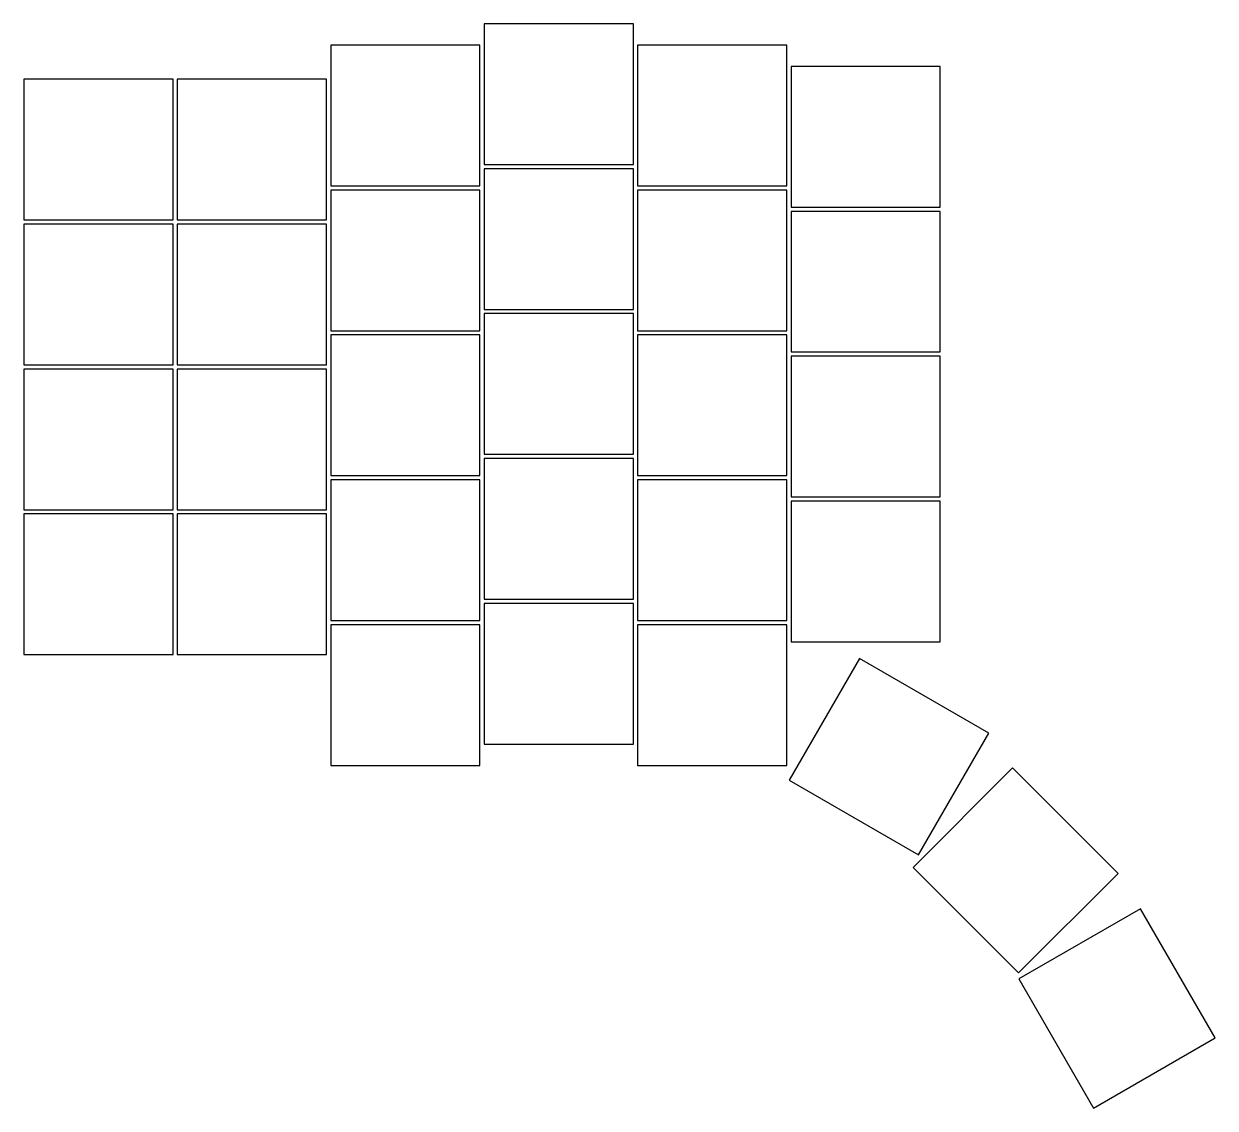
# Model space of a CAD drawing. Header units: millimetres. Extents: x 91 to 231, y -144 to -17.
import ezdxf

# ---------------------------------------------------------------- set-up
doc = ezdxf.new("R2010")
doc.units = ezdxf.units.MM

msp = doc.modelspace()

# ---------------------------------------------------------------- linework, layer by layer
for p, q in [((162.75, -17.25), (145.25, -17.25)), ((145.25, -17.25), (145.25, -33.75)), ((162.75, -33.75), (162.75, -17.25)), ((144.75, -19.75), (127.25, -19.75)), ((127.25, -19.75), (127.25, -36.25)), ((144.75, -36.25), (144.75, -19.75)), ((180.75, -19.75), (163.25, -19.75)), ((163.25, -19.75), (163.25, -36.25)), ((180.75, -36.25), (180.75, -19.75)), ((198.75, -22.25), (181.25, -22.25)), ((181.25, -22.25), (181.25, -38.75)), ((198.75, -38.75), (198.75, -22.25)), ((108.75, -23.75), (91.25, -23.75)), ((91.25, -23.75), (91.25, -40.25)), ((108.75, -40.25), (108.75, -23.75)), ((126.75, -23.75), (109.25, -23.75)), ((109.25, -23.75), (109.25, -40.25)), ((126.75, -40.25), (126.75, -23.75)), ((145.25, -33.75), (162.75, -33.75)), ((162.75, -34.25), (145.25, -34.25)), ((145.25, -34.25), (145.25, -50.75)), ((162.75, -50.75), (162.75, -34.25)), ((127.25, -36.25), (144.75, -36.25)), ((163.25, -36.25), (180.75, -36.25)), ((144.75, -36.75), (127.25, -36.75)), ((127.25, -36.75), (127.25, -53.25)), ((144.75, -53.25), (144.75, -36.75)), ((180.75, -36.75), (163.25, -36.75)), ((163.25, -36.75), (163.25, -53.25)), ((180.75, -53.25), (180.75, -36.75)), ((181.25, -38.75), (198.75, -38.75)), ((91.25, -40.25), (108.75, -40.25)), ((109.25, -40.25), (126.75, -40.25)), ((198.75, -39.25), (181.25, -39.25)), ((181.25, -39.25), (181.25, -55.75)), ((198.75, -55.75), (198.75, -39.25)), ((108.75, -40.75), (91.25, -40.75)), ((91.25, -40.75), (91.25, -57.25)), ((108.75, -57.25), (108.75, -40.75)), ((126.75, -40.75), (109.25, -40.75)), ((109.25, -40.75), (109.25, -57.25)), ((126.75, -57.25), (126.75, -40.75)), ((145.25, -50.75), (162.75, -50.75)), ((162.75, -51.25), (145.25, -51.25)), ((145.25, -51.25), (145.25, -67.75)), ((162.75, -67.75), (162.75, -51.25)), ((127.25, -53.25), (144.75, -53.25)), ((144.75, -53.75), (127.25, -53.75)), ((127.25, -53.75), (127.25, -70.25)), ((144.75, -70.25), (144.75, -53.75)), ((163.25, -53.25), (180.75, -53.25)), ((180.75, -53.75), (163.25, -53.75)), ((163.25, -53.75), (163.25, -70.25)), ((180.75, -70.25), (180.75, -53.75)), ((181.25, -55.75), (198.75, -55.75)), ((91.25, -57.25), (108.75, -57.25)), ((109.25, -57.25), (126.75, -57.25)), ((198.75, -56.25), (181.25, -56.25)), ((181.25, -56.25), (181.25, -72.75)), ((198.75, -72.75), (198.75, -56.25)), ((108.75, -57.75), (91.25, -57.75)), ((91.25, -57.75), (91.25, -74.25)), ((108.75, -74.25), (108.75, -57.75)), ((126.75, -57.75), (109.25, -57.75)), ((109.25, -57.75), (109.25, -74.25)), ((126.75, -74.25), (126.75, -57.75)), ((145.25, -67.75), (162.75, -67.75)), ((162.75, -68.25), (145.25, -68.25)), ((145.25, -68.25), (145.25, -84.75)), ((162.75, -84.75), (162.75, -68.25)), ((127.25, -70.25), (144.75, -70.25)), ((144.75, -70.75), (127.25, -70.75)), ((127.25, -70.75), (127.25, -87.25)), ((144.75, -87.25), (144.75, -70.75)), ((163.25, -70.25), (180.75, -70.25)), ((180.75, -70.75), (163.25, -70.75)), ((163.25, -70.75), (163.25, -87.25)), ((180.75, -87.25), (180.75, -70.75)), ((181.25, -72.75), (198.75, -72.75)), ((198.75, -73.25), (181.25, -73.25)), ((181.25, -73.25), (181.25, -89.75)), ((198.75, -89.75), (198.75, -73.25)), ((91.25, -74.25), (108.75, -74.25)), ((108.75, -74.75), (91.25, -74.75)), ((91.25, -74.75), (91.25, -91.25)), ((108.75, -91.25), (108.75, -74.75)), ((109.25, -74.25), (126.75, -74.25)), ((126.75, -74.75), (109.25, -74.75)), ((109.25, -74.75), (109.25, -91.25)), ((126.75, -91.25), (126.75, -74.75)), ((145.25, -84.75), (162.75, -84.75)), ((162.75, -85.25), (145.25, -85.25)), ((145.25, -85.25), (145.25, -101.75)), ((162.75, -101.75), (162.75, -85.25)), ((127.25, -87.25), (144.75, -87.25)), ((144.75, -87.75), (127.25, -87.75)), ((127.25, -87.75), (127.25, -104.25)), ((144.75, -104.25), (144.75, -87.75)), ((163.25, -87.25), (180.75, -87.25)), ((180.75, -87.75), (163.25, -87.75)), ((163.25, -87.75), (163.25, -104.25)), ((180.75, -104.25), (180.75, -87.75)), ((181.25, -89.75), (198.75, -89.75)), ((91.25, -91.25), (108.75, -91.25)), ((109.25, -91.25), (126.75, -91.25)), ((189.28, -91.71), (181.03, -106)), ((204.43, -100.46), (189.28, -91.71)), ((196.18, -114.75), (204.43, -100.46)), ((145.25, -101.75), (162.75, -101.75)), ((127.25, -104.25), (144.75, -104.25)), ((163.25, -104.25), (180.75, -104.25)), ((207.23, -104.55), (195.57, -116.22)), ((219.61, -116.92), (207.23, -104.55)), ((181.03, -106), (196.18, -114.75)), ((195.57, -116.22), (207.94, -128.59)), ((207.94, -128.59), (219.61, -116.92)), ((222.24, -121.06), (207.95, -129.31)), ((230.99, -136.22), (222.24, -121.06)), ((207.95, -129.31), (216.7, -144.47)), ((216.7, -144.47), (230.99, -136.22))]:
    msp.add_line(p, q)

doc.saveas('drawing.dxf')
